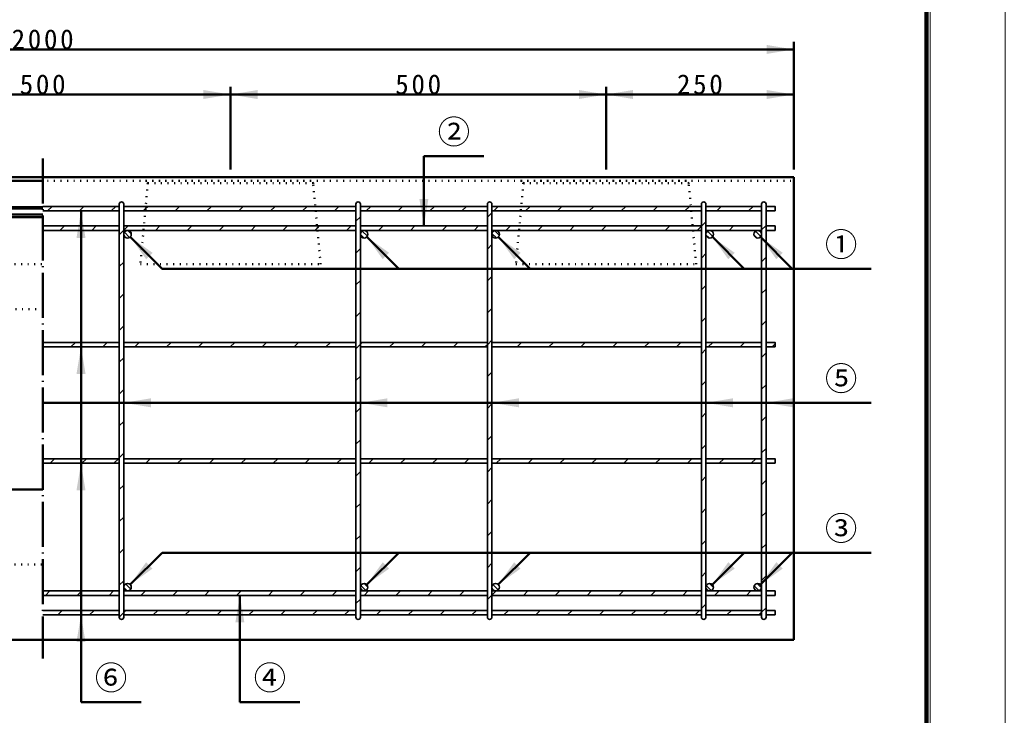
# Model space of a CAD drawing. Units: millimetres, scale not verified. Extents: x -2102 to 2102, y -1485 to 1485.
# Drawn here: x 790 to 2102, y -648 to 278 of the extents above; entities that cross this region are included whole.
import ezdxf
from ezdxf.enums import TextEntityAlignment as Align

# ---------------------------------------------------------------- set-up
doc = ezdxf.new("R2010")
doc.units = ezdxf.units.MM
doc.header["$LTSCALE"] = 5
doc.linetypes.add('DOTTED', pattern=[1.75, 0.25, -1.5])
doc.linetypes.add('LONG_DASHED_DOTTED', pattern=[15.25, 12, -1.5, 0.25, -1.5])
doc.layers.add('0-0_V-nasSTD', color=7, linetype='Continuous', lineweight=35)
doc.layers.add('0-1_0', color=7, linetype='Continuous', lineweight=50)
doc.styles.add('ＭＳ ゴシック', font='')
doc.styles.get('ＭＳ ゴシック').set_extended_font_data('MS Gothic')

msp = doc.modelspace()

# ---------------------------------------------------------------- linework, layer by layer
at = {"layer": '0-0_V-nasSTD', "linetype": 'LONG_DASHED_DOTTED', "lineweight": 50}
msp.add_line((820.932, 93.283), (820.932, -572.717), dxfattribs=at)
at = {"layer": '0-0_V-nasSTD', "lineweight": 50}
for p, q in [((1328.432, 96.237), (1328.432, 3.19)), ((871.932, -630.764), (871.932, 23.236)), ((1294.894, -53.772), (1252.468, -11.345)), ((1469.894, -53.772), (1427.468, -11.345)), ((1754.894, -53.772), (1712.468, -11.345)), ((1818.894, -53.772), (1776.468, -11.345)), ((1923.932, -232.264), (820.932, -232.264)), ((979.894, -431.842), (937.468, -474.268)), ((1923.932, -431.842), (979.894, -431.842)), ((1294.894, -431.842), (1252.468, -474.268)), ((1469.894, -431.842), (1427.468, -474.268)), ((1754.894, -431.842), (1712.468, -474.268)), ((1818.894, -431.842), (1776.468, -474.268)), ((1083.432, -630.764), (1083.432, -488.804))]:
    msp.add_line(p, q, dxfattribs=at)
at = {"layer": '0-0_V-nasSTD'}
for p, q in [((929.709, -5.133), (936.608, -12.033)), ((934.487, -2.841), (938.901, -7.255)), ((1243.951, -8.249), (1248.493, -12.79)), ((1246.32, -3.546), (1253.195, -10.422)), ((1419.08, -6.601), (1425.141, -12.662)), ((1422.554, -3.004), (1428.738, -9.188)), ((1704.01, -8.688), (1708.054, -12.732)), ((1706.089, -3.697), (1713.045, -10.653)), ((1768.117, -9.155), (1771.587, -12.625)), ((1769.881, -3.849), (1776.893, -10.861)), ((928.943, -478.129), (933.607, -482.793)), ((931.386, -473.501), (938.235, -480.35)), ((1244.5, -475.489), (1251.247, -482.236)), ((1248.887, -472.804), (1253.932, -477.849)), ((1420.231, -474.442), (1427.294, -481.505)), ((1426.215, -473.356), (1428.38, -475.521)), ((1704.376, -475.745), (1710.991, -482.36)), ((1708.523, -472.821), (1713.915, -478.213)), ((1768.269, -475.999), (1774.737, -482.467)), ((1772.2, -472.858), (1777.878, -478.536))]:
    msp.add_line(p, q, dxfattribs=at)
at = {"layer": '0-0_V-nasSTD', "lineweight": 18}
for points in [[(-2102.5, -1485), (-2102.5, 1485), (2102.5, 1485), (2102.5, -1485)], [(-2002.5, -1385), (-2002.5, 1385), (2002.5, 1385), (2002.5, -1385)]]:
    msp.add_lwpolyline(points, close=True, dxfattribs=at)
at = {"layer": '0-0_V-nasSTD', "lineweight": 100}
msp.add_lwpolyline([(1997.5, -1380), (1997.5, 1380), (-1997.5, 1380)], dxfattribs=at)
at = {"layer": '0-0_V-nasSTD', "lineweight": 50}
msp.add_lwpolyline([(1923.932, -53.772), (979.894, -53.772), (937.468, -11.345)], dxfattribs=at)
at = {"layer": '0-0_V-nasSTD'}
for centre, start, end in [((933.932, -7.81), 180, 90), ((933.932, -7.81), 90, 180), ((1248.932, -7.81), 90, 180), ((1248.932, -7.81), 180, 90), ((1423.932, -7.81), 90, 180), ((1423.932, -7.81), 180, 90), ((1708.932, -7.81), 90, 180), ((1708.932, -7.81), 180, 90), ((1772.932, -7.81), 90, 0), ((1772.932, -7.81), 0, 90), ((933.932, -477.804), 270, 180), ((933.932, -477.804), 180, 270), ((1248.932, -477.804), 270, 180), ((1248.932, -477.804), 180, 270), ((1423.932, -477.804), 270, 180), ((1423.932, -477.804), 180, 270), ((1708.932, -477.804), 270, 180), ((1708.932, -477.804), 180, 270), ((1772.932, -477.804), 0, 270), ((1772.932, -477.804), 270, 0)]:
    msp.add_arc(centre, 5, start, end, dxfattribs=at)
for points in [[(1784.932, 232.283), (1784.932, 244.283), (1820.932, 238.283)], [(1034.932, 172.283), (1034.932, 184.283), (1070.932, 178.283)], [(1070.932, 178.283), (1106.932, 172.283), (1106.932, 184.283)], [(1534.932, 172.283), (1534.932, 184.283), (1570.932, 178.283)], [(1570.932, 178.283), (1606.932, 172.283), (1606.932, 184.283)], [(1784.932, 172.283), (1784.932, 184.283), (1820.932, 178.283)], [(1322.432, 39.19), (1328.432, 3.19), (1334.432, 39.19)], [(865.932, -12.764), (871.932, 23.236), (877.932, -12.764)], [(937.468, -11.345), (958.681, -41.044), (967.166, -32.558)], [(1252.468, -11.345), (1273.681, -41.044), (1282.166, -32.558)], [(1427.468, -11.345), (1448.681, -41.044), (1457.166, -32.558)], [(1712.468, -11.345), (1733.681, -41.044), (1742.166, -32.558)], [(1776.468, -11.345), (1797.681, -41.044), (1806.166, -32.558)], [(865.932, -193.764), (871.932, -157.764), (877.932, -193.764)], [(928.932, -232.264), (964.932, -238.264), (964.932, -226.264)], [(1243.932, -232.264), (1279.932, -238.264), (1279.932, -226.264)], [(1418.932, -232.264), (1454.932, -238.264), (1454.932, -226.264)], [(1703.932, -232.264), (1739.932, -238.264), (1739.932, -226.264)], [(1783.932, -232.264), (1819.932, -238.264), (1819.932, -226.264)], [(865.932, -348.764), (871.932, -312.764), (877.932, -348.764)], [(937.468, -474.268), (958.681, -444.57), (967.166, -453.055)], [(1252.468, -474.268), (1273.681, -444.57), (1282.166, -453.055)], [(1427.468, -474.268), (1448.681, -444.57), (1457.166, -453.055)], [(1712.468, -474.268), (1733.681, -444.57), (1742.166, -453.055)], [(1776.468, -474.268), (1797.681, -444.57), (1806.166, -453.055)], [(1077.432, -524.804), (1083.432, -488.804), (1089.432, -524.804)], [(865.932, -550.764), (871.932, -514.764), (877.932, -550.764)]]:
    msp.add_solid(points, dxfattribs=at)
at = {"layer": '0-1_0'}
for p, q in [((-179.068, 238.283), (1820.932, 238.283)), ((1820.932, 78.283), (1820.932, 248.283)), ((1070.932, 78.283), (1070.932, 188.283)), ((1570.932, 78.283), (1570.932, 188.283)), ((570.932, 178.283), (1070.932, 178.283)), ((1070.932, 178.283), (1570.932, 178.283)), ((1570.932, 178.283), (1820.932, 178.283)), ((1328.432, 96.237), (1408.432, 96.237)), ((-179.068, 68.283), (1820.932, 68.283)), ((1820.932, 68.283), (1820.932, -547.717)), ((-179.068, 63.283), (820.932, 63.283)), ((-179.068, 28.298), (820.932, 28.298)), ((-179.068, 26.283), (820.932, 26.283)), ((-179.068, 18.283), (820.932, 18.283)), ((-179.068, 14.925), (820.932, 14.925)), ((-59.068, -347.717), (820.932, -347.717)), ((-179.068, -547.717), (1820.932, -547.717)), ((871.932, -630.764), (951.932, -630.764)), ((1083.432, -630.764), (1163.432, -630.764))]:
    msp.add_line(p, q, dxfattribs=at)
at = {"layer": '0-1_0', "linetype": 'DOTTED'}
for p, q in [((-179.068, 63.283), (1820.932, 63.283)), ((960.932, 60.283), (950.932, -47.717)), ((1190.932, -47.717), (1180.932, 60.283)), ((1460.932, 60.283), (1450.932, -47.717)), ((1690.932, -47.717), (1680.932, 60.283)), ((-179.068, -47.717), (820.932, -47.717)), ((950.932, -47.717), (1190.932, -47.717)), ((1450.932, -47.717), (1690.932, -47.717)), ((820.932, -107.717), (-179.068, -107.717)), ((-179.068, -447.717), (820.932, -447.717))]:
    msp.add_line(p, q, dxfattribs=at)
at = {"layer": '0-1_0', "lineweight": 35}
for p, q in [((820.932, 29.236), (922.932, 29.236)), ((827.406, 23.236), (833.406, 29.236)), ((869.833, 23.236), (875.833, 29.236)), ((912.259, 23.236), (918.259, 29.236)), ((922.932, -517.764), (922.932, 32.236)), ((928.932, 32.236), (928.932, -517.764)), ((928.932, 29.236), (1237.932, 29.236)), ((954.686, 23.236), (957.789, 26.339)), ((960.686, 29.236), (957.789, 26.339)), ((997.112, 23.236), (1003.112, 29.236)), ((1039.538, 23.236), (1045.538, 29.236)), ((1081.965, 23.236), (1087.965, 29.236)), ((1124.391, 23.236), (1130.391, 29.236)), ((1166.818, 23.236), (1172.818, 29.236)), ((1209.244, 23.236), (1215.244, 29.236)), ((1237.932, -517.764), (1237.932, 32.236)), ((1243.932, 32.236), (1243.932, -517.764)), ((1243.932, 29.236), (1412.932, 29.236)), ((1251.67, 23.236), (1257.67, 29.236)), ((1294.097, 23.236), (1300.097, 29.236)), ((1336.523, 23.236), (1342.523, 29.236)), ((1378.95, 23.236), (1384.95, 29.236)), ((1412.932, -517.764), (1412.932, 32.236)), ((1418.932, 32.236), (1418.932, -517.764)), ((1418.932, 29.236), (1697.932, 29.236)), ((1427.376, 29.236), (1421.376, 23.236)), ((1469.802, 29.236), (1463.802, 23.236)), ((1512.229, 29.236), (1506.229, 23.236)), ((1554.655, 29.236), (1548.655, 23.236)), ((1591.082, 23.236), (1597.082, 29.236)), ((1633.508, 23.236), (1639.508, 29.236)), ((1675.934, 23.236), (1681.934, 29.236)), ((1697.932, -517.764), (1697.932, 32.236)), ((1703.932, 32.236), (1703.932, -517.764)), ((1703.932, 29.236), (1777.932, 29.236)), ((1718.361, 23.236), (1724.361, 29.236)), ((1760.787, 23.236), (1766.787, 29.236)), ((1777.932, -517.764), (1777.932, 32.236)), ((1783.932, 32.236), (1783.932, -517.764)), ((820.932, 23.236), (922.932, 23.236)), ((928.932, 23.236), (1237.932, 23.236)), ((1243.932, 15.498), (1237.932, 9.498)), ((1243.932, 23.236), (1412.932, 23.236)), ((1418.932, 20.792), (1412.932, 14.792)), ((1418.932, 23.236), (1697.932, 23.236)), ((1703.932, 23.236), (1777.932, 23.236)), ((1783.932, 23.236), (1795.932, 23.236)), ((820.932, 3.19), (922.932, 3.19)), ((843.787, -2.81), (849.787, 3.19)), ((886.214, -2.81), (892.214, 3.19)), ((928.932, 3.19), (1237.932, 3.19)), ((934.64, 3.19), (928.932, -2.518)), ((977.066, 3.19), (971.066, -2.81)), ((1013.493, -2.81), (1019.493, 3.19)), ((1055.919, -2.81), (1061.919, 3.19)), ((1098.346, -2.81), (1104.346, 3.19)), ((1140.772, -2.81), (1146.772, 3.19)), ((1183.198, -2.81), (1186.471, 0.463)), ((1189.198, 3.19), (1186.471, 0.463)), ((1225.625, -2.81), (1231.625, 3.19)), ((1243.932, 3.19), (1412.932, 3.19)), ((1268.051, -2.81), (1274.051, 3.19)), ((1310.478, -2.81), (1316.478, 3.19)), ((1352.904, -2.81), (1358.904, 3.19)), ((1395.33, -2.81), (1401.33, 3.19)), ((1418.932, 3.19), (1697.932, 3.19)), ((1437.757, -2.81), (1443.757, 3.19)), ((1486.183, 3.19), (1480.183, -2.81)), ((1528.61, 3.19), (1522.61, -2.81)), ((1565.036, -2.81), (1571.036, 3.19)), ((1607.462, -2.81), (1613.462, 3.19)), ((1649.889, -2.81), (1655.889, 3.19)), ((1692.315, -2.81), (1697.932, 2.807)), ((1703.932, 8.807), (1697.932, 2.807)), ((1703.932, 3.19), (1777.932, 3.19)), ((1734.742, -2.81), (1740.742, 3.19)), ((1783.932, 3.954), (1777.932, -2.046)), ((820.932, -2.81), (922.932, -2.81)), ((928.932, -2.518), (922.932, -8.518)), ((928.932, -2.81), (1237.932, -2.81)), ((1243.932, -2.81), (1412.932, -2.81)), ((1252.171, -11.619), (1252.741, -11.049)), ((1418.932, -2.81), (1697.932, -2.81)), ((1703.932, -2.81), (1777.932, -2.81)), ((1777.168, -2.81), (1777.932, -2.046)), ((1783.932, -2.764), (1795.932, -2.764)), ((1418.932, -21.635), (1412.932, -27.635)), ((1243.932, -26.929), (1237.932, -32.929)), ((1703.932, -33.619), (1697.932, -39.619)), ((1783.932, -38.472), (1777.932, -44.472)), ((928.932, -44.944), (922.932, -50.944)), ((1418.932, -64.061), (1412.932, -70.061)), ((1243.932, -69.355), (1237.932, -75.355)), ((1703.932, -76.046), (1697.932, -82.046)), ((928.932, -87.37), (922.932, -93.37)), ((1783.932, -80.899), (1777.932, -86.899)), ((1243.932, -111.782), (1237.932, -117.782)), ((1418.932, -106.487), (1412.932, -112.487)), ((928.932, -129.797), (922.932, -135.797)), ((1703.932, -118.472), (1697.932, -124.472)), ((1783.932, -123.325), (1777.932, -129.325)), ((820.932, -151.764), (922.932, -151.764)), ((820.932, -152.944), (822.112, -151.764)), ((858.538, -157.764), (864.538, -151.764)), ((900.965, -157.764), (906.965, -151.764)), ((928.932, -151.764), (1237.932, -151.764)), ((943.391, -157.764), (949.391, -151.764)), ((985.818, -157.764), (991.818, -151.764)), ((1028.244, -157.764), (1034.244, -151.764)), ((1070.67, -157.764), (1076.67, -151.764)), ((1113.097, -157.764), (1119.097, -151.764)), ((1155.523, -157.764), (1161.523, -151.764)), ((1197.95, -157.764), (1203.95, -151.764)), ((1243.932, -154.208), (1237.932, -160.208)), ((1243.932, -151.764), (1412.932, -151.764)), ((1246.376, -151.764), (1243.932, -154.208)), ((1282.802, -157.764), (1288.802, -151.764)), ((1325.229, -157.764), (1331.229, -151.764)), ((1367.655, -157.764), (1373.655, -151.764)), ((1410.082, -157.764), (1412.932, -154.914)), ((1418.932, -148.914), (1412.932, -154.914)), ((1418.932, -151.764), (1697.932, -151.764)), ((1458.508, -151.764), (1452.508, -157.764)), ((1494.934, -157.764), (1500.934, -151.764)), ((1537.361, -157.764), (1543.361, -151.764)), ((1579.787, -157.764), (1585.787, -151.764)), ((1622.214, -157.764), (1628.214, -151.764)), ((1664.64, -157.764), (1670.64, -151.764)), ((1703.932, -151.764), (1777.932, -151.764)), ((1707.066, -157.764), (1713.066, -151.764)), ((1749.493, -157.764), (1755.493, -151.764)), ((1791.919, -157.764), (1795.932, -153.751)), ((820.932, -157.764), (922.932, -157.764)), ((928.932, -157.764), (1237.932, -157.764)), ((1243.932, -157.764), (1412.932, -157.764)), ((1418.932, -157.764), (1697.932, -157.764)), ((1703.932, -160.899), (1697.932, -166.899)), ((1703.932, -157.764), (1777.932, -157.764)), ((1783.932, -165.751), (1777.932, -171.751)), ((1783.932, -157.764), (1795.932, -157.764)), ((928.932, -172.223), (922.932, -178.223)), ((1243.932, -196.635), (1237.932, -202.635)), ((1418.932, -191.34), (1412.932, -197.34)), ((1703.932, -203.325), (1697.932, -209.325)), ((1783.932, -208.178), (1777.932, -214.178)), ((928.932, -214.65), (922.932, -220.65)), ((1418.932, -233.767), (1412.932, -239.767)), ((1243.932, -239.061), (1237.932, -245.061)), ((1703.932, -245.751), (1697.932, -251.751)), ((928.932, -257.076), (922.932, -263.076)), ((1783.932, -250.604), (1777.932, -256.604)), ((1243.932, -281.487), (1237.932, -287.487)), ((1418.932, -276.193), (1412.932, -282.193)), ((1703.932, -288.178), (1697.932, -294.178)), ((928.932, -299.502), (922.932, -305.502)), ((1783.932, -293.031), (1777.932, -299.031)), ((820.932, -306.764), (922.932, -306.764)), ((820.932, -312.764), (922.932, -312.764)), ((830.818, -312.764), (836.818, -306.764)), ((873.244, -312.764), (879.244, -306.764)), ((915.67, -312.764), (921.67, -306.764)), ((928.932, -306.764), (1237.932, -306.764)), ((928.932, -312.764), (1237.932, -312.764)), ((958.097, -312.764), (964.097, -306.764)), ((1000.523, -312.764), (1006.523, -306.764)), ((1042.95, -312.764), (1048.95, -306.764)), ((1085.376, -312.764), (1091.376, -306.764)), ((1127.802, -312.764), (1133.802, -306.764)), ((1170.229, -312.764), (1176.229, -306.764)), ((1212.655, -312.764), (1218.655, -306.764)), ((1243.932, -306.764), (1412.932, -306.764)), ((1243.932, -312.764), (1412.932, -312.764)), ((1261.082, -306.764), (1255.082, -312.764)), ((1297.508, -312.764), (1303.508, -306.764)), ((1339.934, -312.764), (1345.934, -306.764)), ((1382.361, -312.764), (1388.361, -306.764)), ((1418.932, -306.764), (1697.932, -306.764)), ((1418.932, -312.764), (1697.932, -312.764)), ((1424.787, -312.764), (1430.787, -306.764)), ((1467.214, -312.764), (1473.214, -306.764)), ((1509.64, -312.764), (1515.64, -306.764)), ((1552.066, -312.764), (1558.066, -306.764)), ((1594.493, -312.764), (1600.493, -306.764)), ((1636.919, -312.764), (1642.919, -306.764)), ((1679.346, -312.764), (1685.346, -306.764)), ((1703.932, -306.764), (1777.932, -306.764)), ((1703.932, -312.764), (1777.932, -312.764)), ((1721.772, -312.764), (1727.772, -306.764)), ((1764.198, -312.764), (1770.198, -306.764)), ((1783.932, -312.764), (1795.932, -312.764)), ((1243.932, -323.914), (1237.932, -329.914)), ((1418.932, -318.619), (1412.932, -324.619)), ((1703.932, -330.604), (1697.932, -336.604)), ((1783.932, -335.457), (1777.932, -341.457)), ((928.932, -341.929), (922.932, -347.929)), ((1243.932, -366.34), (1237.932, -372.34)), ((1418.932, -361.046), (1412.932, -367.046)), ((1703.932, -373.031), (1697.932, -379.031)), ((1783.932, -377.883), (1777.932, -383.883)), ((928.932, -384.355), (922.932, -390.355)), ((1412.932, -409.472), (1418.932, -403.472)), ((1243.932, -408.767), (1237.932, -414.767)), ((1703.932, -415.457), (1697.932, -421.457)), ((928.932, -426.782), (922.932, -432.782)), ((1783.932, -420.31), (1777.932, -426.31)), ((1412.932, -451.899), (1418.932, -445.899)), ((1243.932, -451.193), (1237.932, -457.193)), ((1703.932, -457.883), (1697.932, -463.883)), ((928.932, -469.208), (922.932, -475.208)), ((1783.932, -462.736), (1777.932, -468.736)), ((820.932, -482.804), (922.932, -482.804)), ((824.483, -488.804), (830.483, -482.804)), ((866.91, -488.804), (872.91, -482.804)), ((909.336, -488.804), (915.336, -482.804)), ((928.932, -482.804), (1237.932, -482.804)), ((957.763, -482.804), (951.763, -488.804)), ((1000.189, -482.804), (994.189, -488.804)), ((1042.615, -482.804), (1036.615, -488.804)), ((1079.042, -488.804), (1085.042, -482.804)), ((1121.468, -488.804), (1127.468, -482.804)), ((1163.895, -488.804), (1169.895, -482.804)), ((1206.321, -488.804), (1212.321, -482.804)), ((1243.932, -482.804), (1412.932, -482.804)), ((1248.747, -488.804), (1254.747, -482.804)), ((1291.174, -488.804), (1297.174, -482.804)), ((1333.6, -488.804), (1339.6, -482.804)), ((1376.027, -488.804), (1382.027, -482.804)), ((1418.932, -482.804), (1697.932, -482.804)), ((1418.932, -488.325), (1424.453, -482.804)), ((1460.88, -488.804), (1466.88, -482.804)), ((1503.306, -488.804), (1509.306, -482.804)), ((1545.732, -488.804), (1551.732, -482.804)), ((1588.159, -488.804), (1594.159, -482.804)), ((1630.585, -488.804), (1636.585, -482.804)), ((1673.012, -488.804), (1679.012, -482.804)), ((1703.932, -482.804), (1777.932, -482.804)), ((1715.438, -488.804), (1721.438, -482.804)), ((1757.864, -488.804), (1763.864, -482.804)), ((820.932, -488.804), (922.932, -488.804)), ((928.932, -488.804), (1237.932, -488.804)), ((1237.932, -499.619), (1243.932, -493.619)), ((1243.932, -488.804), (1412.932, -488.804)), ((1412.932, -494.325), (1418.932, -488.325)), ((1418.932, -488.804), (1697.932, -488.804)), ((1703.932, -488.804), (1777.932, -488.804)), ((1783.932, -488.764), (1795.932, -488.764)), ((820.932, -508.764), (922.932, -508.764)), ((840.95, -514.764), (846.95, -508.764)), ((883.376, -514.764), (889.376, -508.764)), ((928.932, -511.635), (922.932, -517.635)), ((928.932, -508.764), (1237.932, -508.764)), ((931.802, -508.764), (928.932, -511.635)), ((974.229, -508.764), (968.229, -514.764)), ((1016.655, -508.764), (1010.655, -514.764)), ((1053.082, -514.764), (1059.082, -508.764)), ((1095.508, -514.764), (1101.508, -508.764)), ((1137.934, -514.764), (1143.934, -508.764)), ((1180.361, -514.764), (1186.361, -508.764)), ((1222.787, -514.764), (1228.787, -508.764)), ((1243.932, -508.764), (1412.932, -508.764)), ((1265.214, -514.764), (1271.214, -508.764)), ((1307.64, -514.764), (1313.64, -508.764)), ((1350.066, -514.764), (1356.066, -508.764)), ((1392.493, -514.764), (1398.493, -508.764)), ((1418.932, -508.764), (1697.932, -508.764)), ((1434.919, -514.764), (1440.919, -508.764)), ((1477.346, -514.764), (1483.346, -508.764)), ((1519.772, -514.764), (1525.772, -508.764)), ((1562.198, -514.764), (1568.198, -508.764)), ((1604.625, -514.764), (1610.625, -508.764)), ((1647.051, -514.764), (1653.051, -508.764)), ((1689.478, -514.764), (1695.478, -508.764)), ((1703.932, -500.31), (1697.932, -506.31)), ((1703.932, -508.764), (1777.932, -508.764)), ((1731.904, -514.764), (1737.904, -508.764)), ((1774.331, -514.764), (1777.932, -511.163)), ((1783.932, -505.163), (1777.932, -511.163)), ((1783.932, -508.764), (1795.932, -508.764)), ((1795.932, -508.764), (1795.932, -514.764)), ((820.932, -514.764), (922.932, -514.764)), ((928.932, -514.764), (1237.932, -514.764)), ((1243.932, -514.764), (1412.932, -514.764)), ((1418.932, -514.764), (1697.932, -514.764)), ((1703.932, -514.764), (1777.932, -514.764)), ((1783.932, -514.764), (1795.932, -514.764))]:
    msp.add_line(p, q, dxfattribs=at)
at = {"layer": '0-1_0', "linetype": 'DOTTED'}
for points in [[(960.932, 60.283), (957.932, 63.283), (1183.932, 63.283)], [(960.932, 60.283), (1180.932, 60.283), (1183.932, 63.283)], [(1460.932, 60.283), (1457.932, 63.283), (1683.932, 63.283)], [(1460.932, 60.283), (1680.932, 60.283), (1683.932, 63.283)]]:
    msp.add_lwpolyline(points, dxfattribs=at)
at = {"layer": '0-1_0', "lineweight": 35}
for points in [[(1783.932, 29.236), (1795.932, 29.236), (1795.932, 23.236)], [(1783.932, 3.236), (1795.932, 3.236), (1795.932, -2.764)], [(1783.932, -151.764), (1795.932, -151.764), (1795.932, -157.764)], [(1783.932, -306.764), (1795.932, -306.764), (1795.932, -312.764)], [(1783.932, -482.764), (1795.932, -482.764), (1795.932, -488.764)]]:
    msp.add_lwpolyline(points, dxfattribs=at)
for centre in [(933.932, -7.81), (1248.932, -7.81), (1423.932, -7.81), (1708.932, -7.81), (1772.932, -7.81), (933.932, -477.804), (1248.932, -477.804), (1423.932, -477.804), (1708.932, -477.804), (1772.932, -477.804)]:
    msp.add_circle(centre, 5, dxfattribs=at)
for centre, start, end in [((925.932, 32.236), 0, 180), ((1240.932, 32.236), 0, 180), ((1415.932, 32.236), 0, 180), ((1700.932, 32.236), 0, 180), ((1780.932, 32.236), 0, 180), ((925.932, -517.764), 180, 0), ((1240.932, -517.764), 180, 0), ((1415.932, -517.764), 180, 0), ((1700.932, -517.764), 180, 0), ((1780.932, -517.764), 180, 0)]:
    msp.add_arc(centre, 3, start, end, dxfattribs=at)

# ---------------------------------------------------------------- texts
at = {"layer": '0-0_V-nasSTD', "style": 'ＭＳ ゴシック'}
for s, p in [('②', (1346.832, 103.237)), ('①', (1862.332, -46.772)), ('⑤', (1862.332, -225.264)), ('③', (1862.332, -424.842)), ('⑥', (890.332, -623.764)), ('④', (1101.832, -623.764))]:
    msp.add_text(s, height=31.67, dxfattribs=at).set_placement(p, align=Align.BOTTOM_LEFT)
at = {"layer": '0-0_V-nasSTD', "char_height": 26.39, "attachment_point": 7, "style": 'ＭＳ ゴシック'}
for s, insert in [('\\T1.2;2000', (779.532, 238.283)), ('\\T1.2;500', (790.332, 178.283)), ('\\T1.2;500', (1290.332, 178.283)), ('\\T1.2;250', (1665.332, 178.283))]:
    msp.add_mtext(s, dxfattribs=dict(at, insert=insert))

doc.saveas('drawing.dxf')
